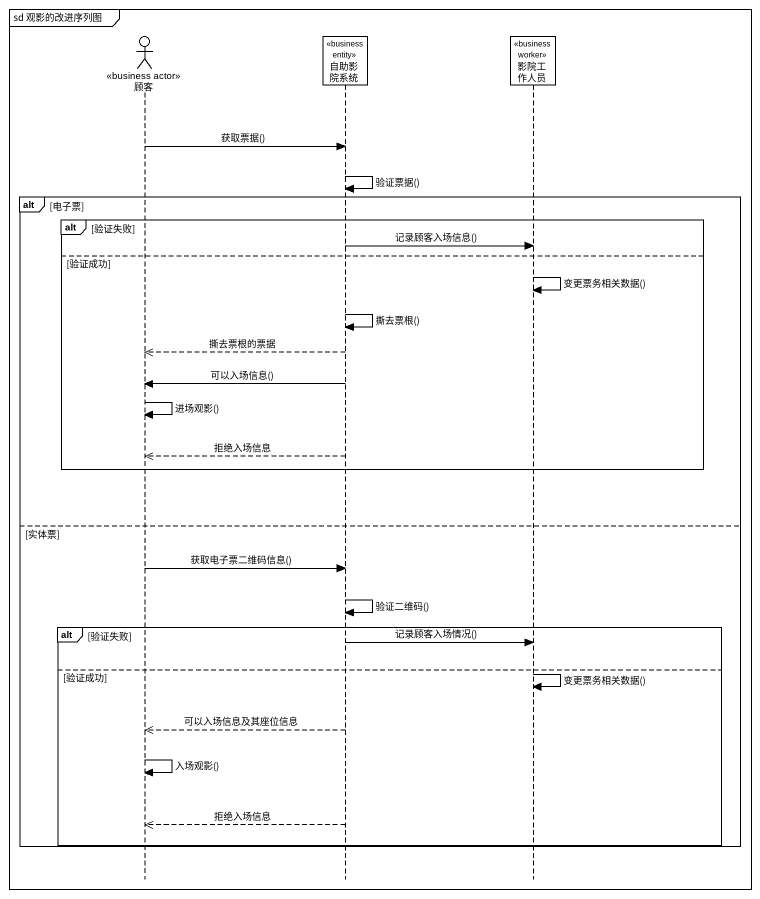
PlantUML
@startuml
mainframe sd 观影的改进序列图
hide footbox
actor 顾客 <<business actor>>
participant 自助影院系统 <<business entity>>
participant 影院工作人员 <<business worker>>

顾客 -> 自助影院系统 : 获取票据()
自助影院系统 -> 自助影院系统 : 验证票据()
alt 电子票
  alt 验证失败
    自助影院系统 -> 影院工作人员 : 记录顾客入场信息()
  else 验证成功
    影院工作人员 -> 影院工作人员 : 变更票务相关数据()
    自助影院系统 -> 自助影院系统 : 撕去票根()
    自助影院系统 -->> 顾客 : 撕去票根的票据
    自助影院系统 -> 顾客 : 可以入场信息()
    顾客 -> 顾客 : 进场观影()
    自助影院系统 -->> 顾客 : 拒绝入场信息
  end
else 实体票
  顾客 -> 自助影院系统 : 获取电子票二维码信息()
  自助影院系统 -> 自助影院系统 : 验证二维码()
  alt 验证失败
    自助影院系统 -> 影院工作人员 : 记录顾客入场情况()
  else 验证成功
    影院工作人员 -> 影院工作人员 : 变更票务相关数据()
    自助影院系统 -->> 顾客 : 可以入场信息及其座位信息
    顾客 -> 顾客 : 入场观影()
    自助影院系统 -->> 顾客 : 拒绝入场信息
  end
end
@enduml
